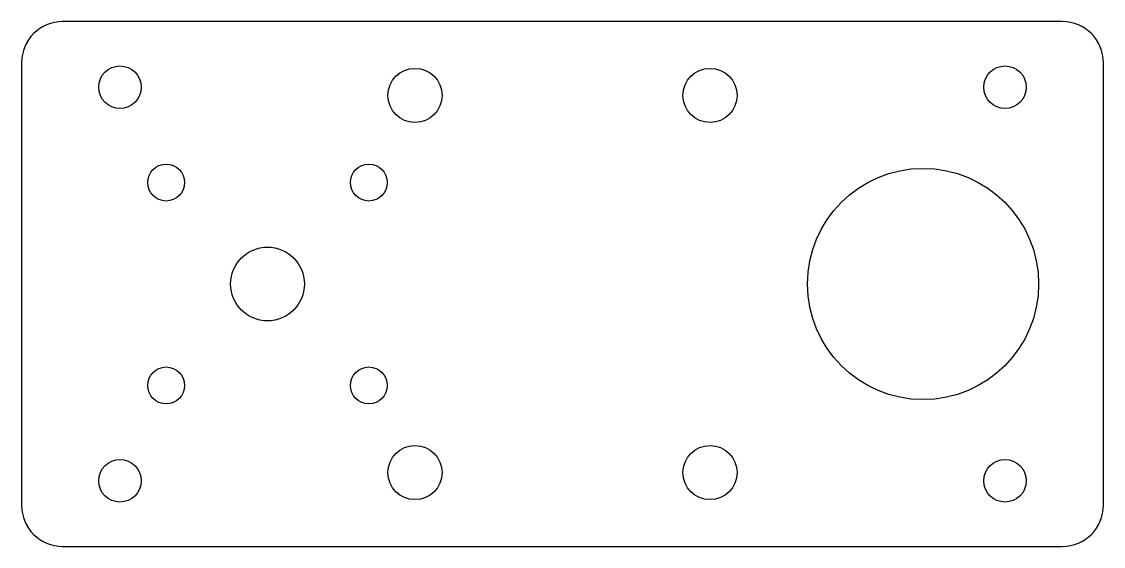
# Model space of a CAD drawing. Extents: x 0 to 132, y -32 to 32.
import ezdxf

# ---------------------------------------------------------------- set-up
doc = ezdxf.new("R2010")
doc.units = 0

msp = doc.modelspace()

# ---------------------------------------------------------------- linework, layer by layer
at = {"layer": 'CUT'}
for p, q in [((127, 32), (5, 32)), ((0, 27), (0, -27)), ((132, -27), (132, 27)), ((5, -32), (127, -32))]:
    msp.add_line(p, q, dxfattribs=at)
for centre, radius in [((12, 24), 2.6), ((120, 24), 2.6), ((48, 23), 3.3), ((84, 23), 3.3), ((17.63, 12.37), 2.25), ((42.37, 12.37), 2.25), ((110, 0), 14.1), ((30, 0), 4.5), ((17.63, -12.37), 2.25), ((42.37, -12.37), 2.25), ((48, -23), 3.3), ((84, -23), 3.3), ((12, -24), 2.6), ((120, -24), 2.6)]:
    msp.add_circle(centre, radius, dxfattribs=at)
for centre, start, end in [((5, 27), 90, 180), ((127, 27), 0, 90), ((5, -27), 180, 270), ((127, -27), 270, 360)]:
    msp.add_arc(centre, 5, start, end, dxfattribs=at)

doc.saveas('drawing.dxf')
